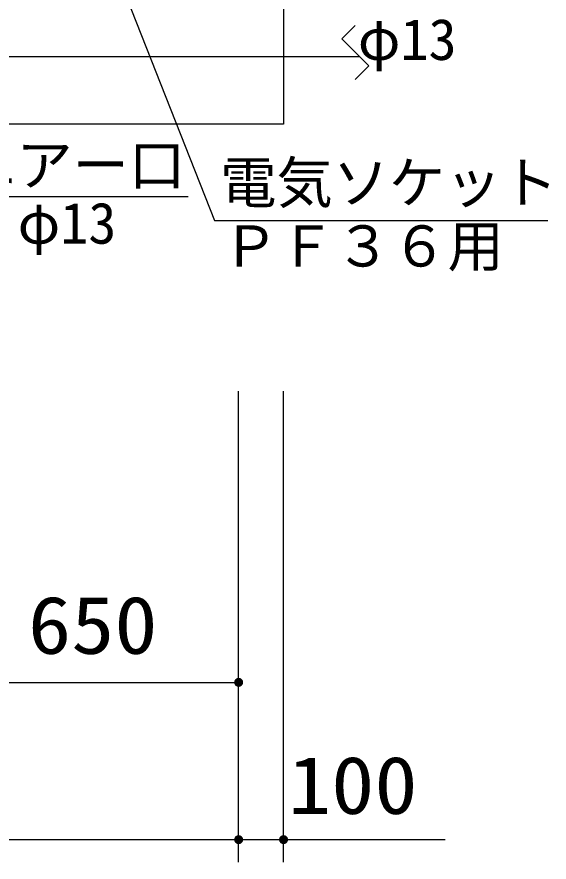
# Model space of a CAD drawing. Units: millimetres, scale not verified. Extents: x -14850 to 14850, y -10500 to 10500.
# Drawn here: x -7605 to -6421, y -1446 to 435 of the extents above; entities that cross this region are included whole.
import ezdxf
from ezdxf.enums import TextEntityAlignment as Align

# ---------------------------------------------------------------- set-up
doc = ezdxf.new("R2010")
doc.units = ezdxf.units.MM
doc.header["$LTSCALE"] = 50
for name, color, linetype, lineweight in [('0-0_機器', 3, 'Continuous', 25), ('0-1_空気管', 3, 'Continuous', 25), ('0-5_製作', 5, 'Continuous', 25)]:
    doc.layers.add(name, color=color, linetype=linetype, lineweight=lineweight)
doc.styles.add('ＭＳ ゴシック', font='')
doc.styles.get('ＭＳ ゴシック').set_extended_font_data('MS Gothic')

msp = doc.modelspace()

# ---------------------------------------------------------------- linework, layer by layer
at = {"layer": '0-0_機器', "color": 2}
msp.add_lwpolyline([(-10561.73, 2095.81), (-7011.73, 2095.81), (-7011.73, 195.81), (-10561.73, 195.81)], dxfattribs=at)
at = {"layer": '0-1_空気管'}
for p, q in [((-7501.73, 834.73), (-7165.56, -18.19)), ((-7778.4, 35.37), (-7223.94, 35.37)), ((-7165.56, -18.19), (-6423.8, -18.19))]:
    msp.add_line(p, q, dxfattribs=at)
at = {"layer": '0-1_空気管', "color": 7}
for p, q in [((-6882.13, 385.58), (-6852.13, 415.58)), ((-6822.13, 325.58), (-6882.13, 385.58)), ((-6852.13, 295.58), (-6822.13, 325.58))]:
    msp.add_line(p, q, dxfattribs=at)
at = {"layer": '0-1_空気管', "color": 6}
msp.add_line((-6842.35, 345.81), (-8213.23, 345.81), dxfattribs=at)
at = {"layer": '0-5_製作', "color": 2}
for p, q in [((-7111.73, -1096.42), (-7111.73, -397.99)), ((-7011.73, -1446.42), (-7011.73, -397.99)), ((-7761.73, -1046.42), (-7111.73, -1046.42)), ((-7111.73, -1446.42), (-7111.73, -1046.42)), ((-10361.73, -1396.42), (-7111.73, -1396.42)), ((-7111.73, -1396.42), (-7011.73, -1396.42)), ((-7011.73, -1396.42), (-6651.86, -1396.42))]:
    msp.add_line(p, q, dxfattribs=at)
at = {"layer": '0-5_製作'}
for points in [[(-7121.71, -1045.79), (-7111.73, -1046.42), (-7121.73, -1046.42)], [(-7121.73, -1046.42), (-7121.42, -1048.91), (-7121.65, -1047.68)], [(-7121.73, -1046.42), (-7121.03, -1050.1), (-7121.42, -1048.91)], [(-7111.73, -1046.42), (-7121.03, -1050.1), (-7121.73, -1046.42)], [(-7121.55, -1044.55), (-7111.73, -1046.42), (-7121.71, -1045.79)], [(-7121.24, -1043.33), (-7111.73, -1046.42), (-7121.55, -1044.55)], [(-7120.78, -1042.16), (-7111.73, -1046.42), (-7121.24, -1043.33)], [(-7111.73, -1046.42), (-7120.49, -1051.24), (-7121.03, -1050.1)], [(-7120.17, -1041.06), (-7111.73, -1046.42), (-7120.78, -1042.16)], [(-7111.73, -1046.42), (-7119.82, -1052.3), (-7120.49, -1051.24)], [(-7119.44, -1040.05), (-7111.73, -1046.42), (-7120.17, -1041.06)], [(-7111.73, -1046.42), (-7119.02, -1053.27), (-7119.82, -1052.3)], [(-7118.58, -1039.13), (-7111.73, -1046.42), (-7119.44, -1040.05)], [(-7111.73, -1046.42), (-7118.1, -1054.13), (-7119.02, -1053.27)], [(-7117.61, -1038.33), (-7111.73, -1046.42), (-7118.58, -1039.13)], [(-7111.73, -1046.42), (-7117.09, -1054.87), (-7118.1, -1054.13)], [(-7116.55, -1037.66), (-7111.73, -1046.42), (-7117.61, -1038.33)], [(-7111.73, -1046.42), (-7115.99, -1055.47), (-7117.09, -1054.87)], [(-7115.41, -1037.12), (-7111.73, -1046.42), (-7116.55, -1037.66)], [(-7111.73, -1046.42), (-7114.82, -1055.93), (-7115.99, -1055.47)], [(-7114.22, -1036.74), (-7111.73, -1046.42), (-7115.41, -1037.12)], [(-7111.73, -1046.42), (-7113.6, -1056.24), (-7114.82, -1055.93)], [(-7112.98, -1036.5), (-7111.73, -1046.42), (-7114.22, -1036.74)], [(-7111.73, -1046.42), (-7112.36, -1056.4), (-7113.6, -1056.24)], [(-7112.98, -1036.5), (-7111.73, -1036.42), (-7111.73, -1046.42)], [(-7111.73, -1046.42), (-7111.73, -1056.42), (-7112.36, -1056.4)], [(-7111.73, -1036.42), (-7101.73, -1046.42), (-7111.73, -1046.42)], [(-7111.1, -1036.44), (-7101.73, -1046.42), (-7111.73, -1036.42)], [(-7111.73, -1046.42), (-7110.48, -1056.34), (-7111.73, -1056.42)], [(-7111.73, -1046.42), (-7109.24, -1056.11), (-7110.48, -1056.34)], [(-7101.73, -1046.42), (-7109.24, -1056.11), (-7111.73, -1046.42)], [(-7109.86, -1036.6), (-7101.73, -1046.42), (-7111.1, -1036.44)], [(-7108.64, -1036.91), (-7101.73, -1046.42), (-7109.86, -1036.6)], [(-7101.73, -1046.42), (-7108.05, -1055.72), (-7109.24, -1056.11)], [(-7107.47, -1037.37), (-7101.73, -1046.42), (-7108.64, -1036.91)], [(-7101.73, -1046.42), (-7106.91, -1055.19), (-7108.05, -1055.72)], [(-7106.37, -1037.98), (-7101.73, -1046.42), (-7107.47, -1037.37)], [(-7101.73, -1046.42), (-7105.85, -1054.51), (-7106.91, -1055.19)], [(-7105.36, -1038.72), (-7101.73, -1046.42), (-7106.37, -1037.98)], [(-7101.73, -1046.42), (-7104.88, -1053.71), (-7105.85, -1054.51)], [(-7104.44, -1039.58), (-7101.73, -1046.42), (-7105.36, -1038.72)], [(-7101.73, -1046.42), (-7104.02, -1052.8), (-7104.88, -1053.71)], [(-7103.64, -1040.54), (-7101.73, -1046.42), (-7104.44, -1039.58)], [(-7101.73, -1046.42), (-7103.29, -1051.78), (-7104.02, -1052.8)], [(-7102.97, -1041.6), (-7101.73, -1046.42), (-7103.64, -1040.54)], [(-7101.73, -1046.42), (-7102.68, -1050.68), (-7103.29, -1051.78)], [(-7102.43, -1042.74), (-7101.73, -1046.42), (-7102.97, -1041.6)], [(-7101.73, -1046.42), (-7102.22, -1049.51), (-7102.68, -1050.68)], [(-7102.04, -1043.94), (-7101.73, -1046.42), (-7102.43, -1042.74)], [(-7101.73, -1046.42), (-7101.91, -1048.3), (-7102.22, -1049.51)], [(-7102.04, -1043.94), (-7101.81, -1045.17), (-7101.73, -1046.42)], [(-7101.73, -1046.42), (-7101.75, -1047.05), (-7101.91, -1048.3)], [(-7120.17, -1391.06), (-7111.73, -1396.42), (-7120.78, -1392.16)], [(-7119.44, -1390.05), (-7111.73, -1396.42), (-7120.17, -1391.06)], [(-7118.58, -1389.13), (-7111.73, -1396.42), (-7119.44, -1390.05)], [(-7117.61, -1388.33), (-7111.73, -1396.42), (-7118.58, -1389.13)], [(-7116.55, -1387.66), (-7111.73, -1396.42), (-7117.61, -1388.33)], [(-7115.41, -1387.12), (-7111.73, -1396.42), (-7116.55, -1387.66)], [(-7114.22, -1386.74), (-7111.73, -1396.42), (-7115.41, -1387.12)], [(-7112.98, -1386.5), (-7111.73, -1396.42), (-7114.22, -1386.74)], [(-7112.98, -1386.5), (-7111.73, -1386.42), (-7111.73, -1396.42)], [(-7111.73, -1386.42), (-7101.73, -1396.42), (-7111.73, -1396.42)], [(-7111.1, -1386.44), (-7101.73, -1396.42), (-7111.73, -1386.42)], [(-7109.86, -1386.6), (-7101.73, -1396.42), (-7111.1, -1386.44)], [(-7108.64, -1386.91), (-7101.73, -1396.42), (-7109.86, -1386.6)], [(-7107.47, -1387.37), (-7101.73, -1396.42), (-7108.64, -1386.91)], [(-7106.37, -1387.98), (-7101.73, -1396.42), (-7107.47, -1387.37)], [(-7105.36, -1388.72), (-7101.73, -1396.42), (-7106.37, -1387.98)], [(-7104.44, -1389.58), (-7101.73, -1396.42), (-7105.36, -1388.72)], [(-7103.64, -1390.54), (-7101.73, -1396.42), (-7104.44, -1389.58)], [(-7102.97, -1391.6), (-7101.73, -1396.42), (-7103.64, -1390.54)], [(-7102.43, -1392.74), (-7101.73, -1396.42), (-7102.97, -1391.6)], [(-7020.17, -1391.06), (-7011.73, -1396.42), (-7020.78, -1392.16)], [(-7019.43, -1390.05), (-7011.73, -1396.42), (-7020.17, -1391.06)], [(-7018.58, -1389.13), (-7011.73, -1396.42), (-7019.43, -1390.05)], [(-7017.61, -1388.33), (-7011.73, -1396.42), (-7018.58, -1389.13)], [(-7016.55, -1387.66), (-7011.73, -1396.42), (-7017.61, -1388.33)], [(-7015.41, -1387.12), (-7011.73, -1396.42), (-7016.55, -1387.66)], [(-7014.22, -1386.74), (-7011.73, -1396.42), (-7015.41, -1387.12)], [(-7012.98, -1386.5), (-7011.73, -1396.42), (-7014.22, -1386.74)], [(-7012.98, -1386.5), (-7011.73, -1386.42), (-7011.73, -1396.42)], [(-7011.73, -1386.42), (-7001.73, -1396.42), (-7011.73, -1396.42)], [(-7011.1, -1386.44), (-7001.73, -1396.42), (-7011.73, -1386.42)], [(-7009.86, -1386.6), (-7001.73, -1396.42), (-7011.1, -1386.44)], [(-7008.64, -1386.91), (-7001.73, -1396.42), (-7009.86, -1386.6)], [(-7007.47, -1387.37), (-7001.73, -1396.42), (-7008.64, -1386.91)], [(-7006.37, -1387.98), (-7001.73, -1396.42), (-7007.47, -1387.37)], [(-7005.36, -1388.72), (-7001.73, -1396.42), (-7006.37, -1387.98)], [(-7004.44, -1389.58), (-7001.73, -1396.42), (-7005.36, -1388.72)], [(-7003.64, -1390.54), (-7001.73, -1396.42), (-7004.44, -1389.58)], [(-7002.97, -1391.6), (-7001.73, -1396.42), (-7003.64, -1390.54)], [(-7002.43, -1392.74), (-7001.73, -1396.42), (-7002.97, -1391.6)], [(-7121.71, -1395.79), (-7111.73, -1396.42), (-7121.73, -1396.42)], [(-7121.73, -1396.42), (-7121.03, -1400.1), (-7121.65, -1397.68)], [(-7121.73, -1396.42), (-7120.49, -1401.24), (-7121.03, -1400.1)], [(-7111.73, -1396.42), (-7120.49, -1401.24), (-7121.73, -1396.42)], [(-7121.55, -1394.55), (-7111.73, -1396.42), (-7121.71, -1395.79)], [(-7121.65, -1397.68), (-7121.03, -1400.1), (-7121.42, -1398.91)], [(-7121.24, -1393.33), (-7111.73, -1396.42), (-7121.55, -1394.55)], [(-7120.78, -1392.16), (-7111.73, -1396.42), (-7121.24, -1393.33)], [(-7111.73, -1396.42), (-7119.82, -1402.3), (-7120.49, -1401.24)], [(-7111.73, -1396.42), (-7119.02, -1403.27), (-7119.82, -1402.3)], [(-7111.73, -1396.42), (-7118.1, -1404.13), (-7119.02, -1403.27)], [(-7111.73, -1396.42), (-7117.09, -1404.87), (-7118.1, -1404.13)], [(-7111.73, -1396.42), (-7115.99, -1405.47), (-7117.09, -1404.87)], [(-7111.73, -1396.42), (-7114.82, -1405.93), (-7115.99, -1405.47)], [(-7111.73, -1396.42), (-7113.6, -1406.24), (-7114.82, -1405.93)], [(-7111.73, -1396.42), (-7112.36, -1406.4), (-7113.6, -1406.24)], [(-7111.73, -1396.42), (-7111.73, -1406.42), (-7112.36, -1406.4)], [(-7111.73, -1396.42), (-7110.48, -1406.34), (-7111.73, -1406.42)], [(-7111.73, -1396.42), (-7109.24, -1406.11), (-7110.48, -1406.34)], [(-7101.73, -1396.42), (-7109.24, -1406.11), (-7111.73, -1396.42)], [(-7101.73, -1396.42), (-7108.05, -1405.72), (-7109.24, -1406.11)], [(-7101.73, -1396.42), (-7106.91, -1405.19), (-7108.05, -1405.72)], [(-7101.73, -1396.42), (-7105.85, -1404.51), (-7106.91, -1405.19)], [(-7101.73, -1396.42), (-7104.88, -1403.71), (-7105.85, -1404.51)], [(-7101.73, -1396.42), (-7104.02, -1402.8), (-7104.88, -1403.71)], [(-7101.73, -1396.42), (-7103.29, -1401.78), (-7104.02, -1402.8)], [(-7101.73, -1396.42), (-7102.68, -1400.68), (-7103.29, -1401.78)], [(-7101.73, -1396.42), (-7102.22, -1399.51), (-7102.68, -1400.68)], [(-7102.43, -1392.74), (-7101.81, -1395.17), (-7101.73, -1396.42)], [(-7102.04, -1393.94), (-7101.81, -1395.17), (-7102.43, -1392.74)], [(-7101.73, -1396.42), (-7101.91, -1398.3), (-7102.22, -1399.51)], [(-7101.73, -1396.42), (-7101.75, -1397.05), (-7101.91, -1398.3)], [(-7021.71, -1395.79), (-7011.73, -1396.42), (-7021.73, -1396.42)], [(-7021.73, -1396.42), (-7021.03, -1400.1), (-7021.65, -1397.68)], [(-7021.73, -1396.42), (-7020.49, -1401.24), (-7021.03, -1400.1)], [(-7011.73, -1396.42), (-7020.49, -1401.24), (-7021.73, -1396.42)], [(-7021.55, -1394.55), (-7011.73, -1396.42), (-7021.71, -1395.79)], [(-7021.65, -1397.68), (-7021.03, -1400.1), (-7021.42, -1398.91)], [(-7021.24, -1393.33), (-7011.73, -1396.42), (-7021.55, -1394.55)], [(-7020.78, -1392.16), (-7011.73, -1396.42), (-7021.24, -1393.33)], [(-7011.73, -1396.42), (-7019.82, -1402.3), (-7020.49, -1401.24)], [(-7011.73, -1396.42), (-7019.02, -1403.27), (-7019.82, -1402.3)], [(-7011.73, -1396.42), (-7018.1, -1404.13), (-7019.02, -1403.27)], [(-7011.73, -1396.42), (-7017.09, -1404.87), (-7018.1, -1404.13)], [(-7011.73, -1396.42), (-7015.99, -1405.47), (-7017.09, -1404.87)], [(-7011.73, -1396.42), (-7014.82, -1405.93), (-7015.99, -1405.47)], [(-7011.73, -1396.42), (-7013.6, -1406.24), (-7014.82, -1405.93)], [(-7011.73, -1396.42), (-7012.36, -1406.4), (-7013.6, -1406.24)], [(-7011.73, -1396.42), (-7011.73, -1406.42), (-7012.36, -1406.4)], [(-7011.73, -1396.42), (-7010.48, -1406.34), (-7011.73, -1406.42)], [(-7011.73, -1396.42), (-7009.24, -1406.11), (-7010.48, -1406.34)], [(-7001.73, -1396.42), (-7009.24, -1406.11), (-7011.73, -1396.42)], [(-7001.73, -1396.42), (-7008.05, -1405.72), (-7009.24, -1406.11)], [(-7001.73, -1396.42), (-7006.91, -1405.19), (-7008.05, -1405.72)], [(-7001.73, -1396.42), (-7005.85, -1404.51), (-7006.91, -1405.19)], [(-7001.73, -1396.42), (-7004.88, -1403.71), (-7005.85, -1404.51)], [(-7001.73, -1396.42), (-7004.02, -1402.8), (-7004.88, -1403.71)], [(-7001.73, -1396.42), (-7003.29, -1401.78), (-7004.02, -1402.8)], [(-7001.73, -1396.42), (-7002.68, -1400.68), (-7003.29, -1401.78)], [(-7001.73, -1396.42), (-7002.22, -1399.51), (-7002.68, -1400.68)], [(-7002.43, -1392.74), (-7001.81, -1395.17), (-7001.73, -1396.42)], [(-7002.04, -1393.94), (-7001.81, -1395.17), (-7002.43, -1392.74)], [(-7001.73, -1396.42), (-7001.91, -1398.3), (-7002.22, -1399.51)], [(-7001.73, -1396.42), (-7001.75, -1397.05), (-7001.91, -1398.3)]]:
    msp.add_solid(points, dxfattribs=at)

# ---------------------------------------------------------------- texts
at = {"layer": '0-1_空気管', "color": 4, "style": 'ＭＳ ゴシック'}
for s, p in [('φ13', (-6846.36, 311.38)), ('\u3000エアー口\u3000', (-7856.68, 31.92)), ('\u3000電気ソケット\u3000', (-7277.94, -7.25)), ('\u3000φ13', (-7728.82, -97.57)), ('\u3000ＰＦ３６用', (-7272.77, -148.46))]:
    msp.add_text(s, height=91.79, dxfattribs=at).set_placement(p, align=Align.BOTTOM_LEFT)
at = {"layer": '0-5_製作', "color": 4, "style": 'ＭＳ ゴシック', "width": 1.1}
for s, p in [('650', (-7580.48, -1021.42)), ('100', (-7001.72, -1377.74))]:
    msp.add_text(s, height=128.4, dxfattribs=at).set_placement(p, align=Align.BOTTOM_LEFT)

doc.saveas('drawing.dxf')
